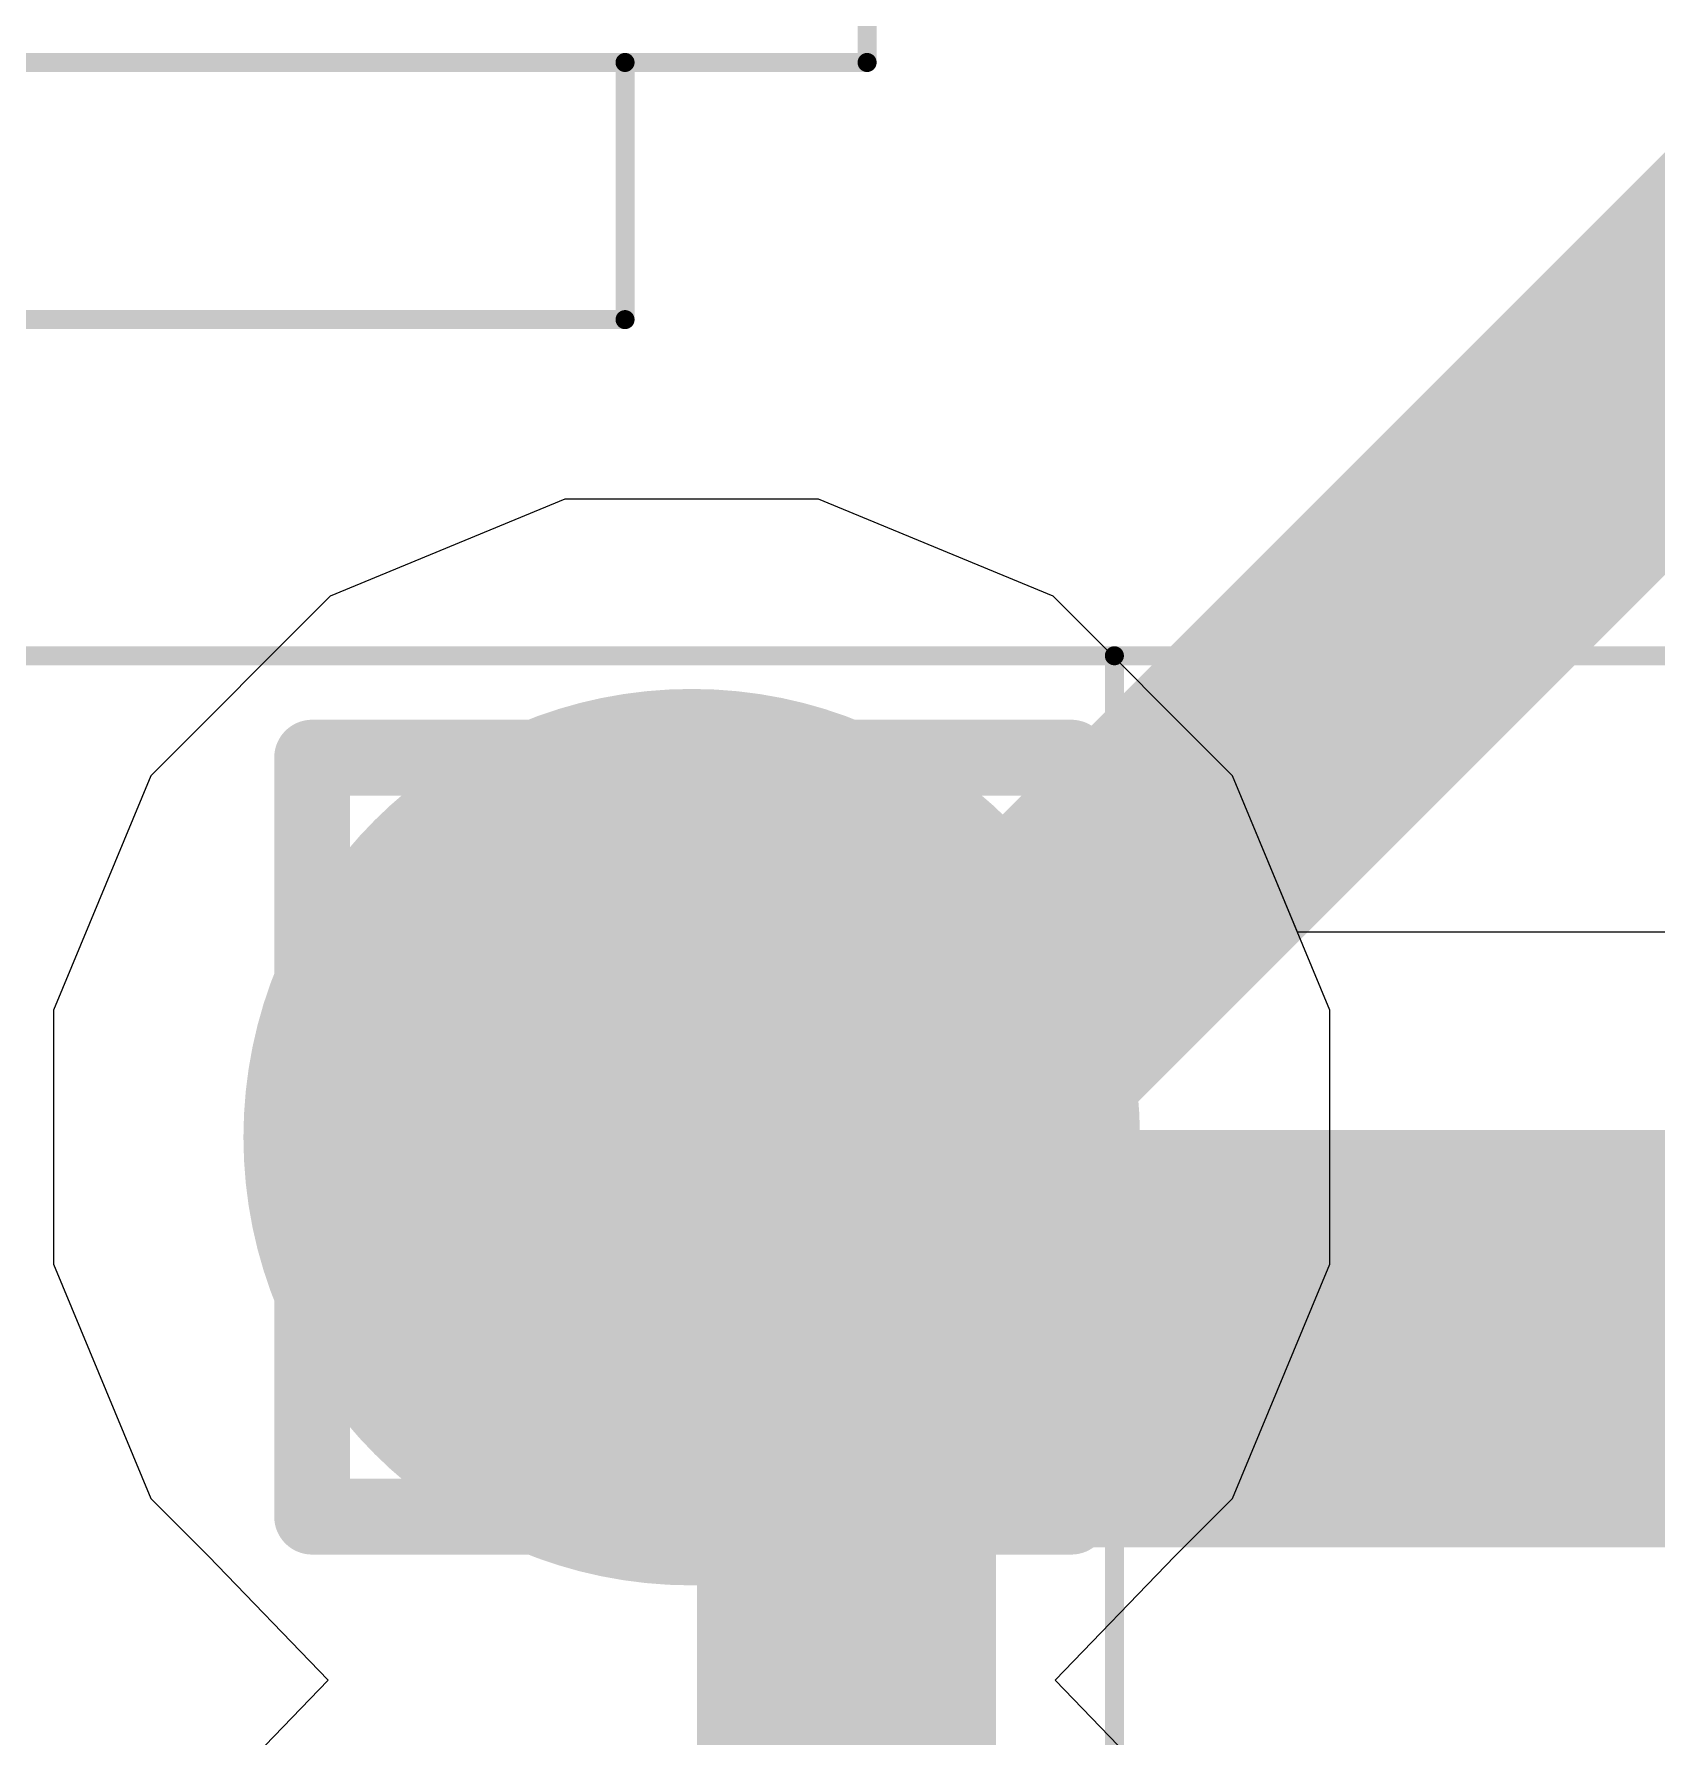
# Model space of a CAD drawing. Header units: inches. Extents: x -11 to 5433, y -4 to 5447.
# Drawn here: x 4.767 to 5.853, y 29.946 to 31.086 of the extents above; entities that cross this region are included whole.
import ezdxf

# ---------------------------------------------------------------- set-up
doc = ezdxf.new("R2010")
doc.units = ezdxf.units.IN
for name, color, linetype in [('Bottom Layer', 5, 'Continuous'), ('Drill Drawing', 1, 'Continuous'), ('Ground', 16, 'Continuous'), ('Mechanical 4', 56, 'Continuous'), ('Power', 76, 'Continuous'), ('Top Layer', 1, 'Continuous'), ('Top Overlay', 2, 'Continuous'), ('Via Holes', 16, 'Continuous')]:
    doc.layers.add(name, color=color, linetype=linetype)

# ---------------------------------------------------------------- blocks, each defined once
blk = doc.blocks.new('QTH_030_01_L_D_A_K_TR_157')
at = {"layer": 'Top Overlay'}
for points in [[(10, -0.7, 0.2, 0.2, 0), (10, -1.461, 0.2, 0.2, 0)], [(10, -1.461, 0.2, 0.2, 0), (8.476, -2.985, 0.2, 0.2, 0)]]:
    blk.add_lwpolyline(points, format="xyseb", dxfattribs=at)
blk.add_lwpolyline([(9.95, -1.461, 0.1, 0.1, 1), (10.05, -1.461, 0.1, 0.1, 1)], format="xyseb", close=True, dxfattribs=at)
blk.add_lwpolyline([(9.95, -1.461, 0.1, 0.1, 1), (10.05, -1.461, 0.1, 0.1, 1)], format="xyseb", close=True, dxfattribs=at)

msp = doc.modelspace()

# ---------------------------------------------------------------- hatches: boundary and pattern name
at = {"layer": 'Bottom Layer'}
h = msp.add_hatch(color=5, dxfattribs=at)
edge = h.paths.add_edge_path()
edge.add_arc((5.207, 30.3477), 0.3, 0, 360)
at = {"layer": 'Ground'}
h = msp.add_hatch(color=16, dxfattribs=at)
edge = h.paths.add_edge_path()
edge.add_arc((5.207, 30.3477), 0.3, 0, 360)
at = {"layer": 'Power'}
h = msp.add_hatch(color=76, dxfattribs=at)
edge = h.paths.add_edge_path()
edge.add_arc((5.207, 30.3477), 0.3, 0, 360)
at = {"layer": 'Top Layer'}
h = msp.add_hatch(color=1, dxfattribs=at)
edge = h.paths.add_edge_path()
edge.add_arc((5.207, 30.3477), 0.3, 0, 360)
at = {"layer": 'Via Holes'}
h = msp.add_hatch(color=7, dxfattribs=at)
edge = h.paths.add_edge_path()
edge.add_arc((5.207, 30.3477), 0.15, 0, 360)

# ---------------------------------------------------------------- linework, layer by layer
at = {"layer": 'Bottom Layer'}
for p, q in [((5.1221, 30.7747), (4.9651, 30.7097)), ((5.2919, 30.7747), (5.1221, 30.7747)), ((5.4489, 30.7097), (5.2919, 30.7747)), ((4.9651, 30.7097), (4.845, 30.5896)), ((5.569, 30.5896), (5.4489, 30.7097)), ((4.845, 30.5896), (4.78, 30.4327)), ((5.6124, 30.4848), (5.569, 30.5896)), ((9.1518, 30.4848), (5.6124, 30.4848)), ((4.78, 30.4327), (4.78, 30.2628)), ((4.78, 30.2628), (4.845, 30.1059)), ((4.845, 30.1059), (4.8837, 30.0672)), ((4.8837, 30.0672), (4.9637, 29.9842)), ((4.9637, 29.9842), (4.8837, 29.9013))]:
    msp.add_line(p, q, dxfattribs=at)
for points in [[(5.207, 30.3477, 0.2794, 0.2794, 0), (5.3419, 30.2128, 0.2794, 0.2794, 0)], [(5.3419, 30.2128, 0.2794, 0.2794, 0), (6.0607, 30.2128, 0.2794, 0.2794, 0)]]:
    msp.add_lwpolyline(points, format="xyseb", dxfattribs=at)
for points in [[(5.1372, 30.3477, 0.1397, 0.1397, 1), (5.2769, 30.3477, 0.1397, 0.1397, 1)], [(5.2721, 30.2128, 0.1397, 0.1397, 1), (5.4118, 30.2128, 0.1397, 0.1397, 1)], [(5.2721, 30.2128, 0.1397, 0.1397, 1), (5.4118, 30.2128, 0.1397, 0.1397, 1)]]:
    msp.add_lwpolyline(points, format="xyseb", close=True, dxfattribs=at)
at = {"layer": 'Drill Drawing'}
for points in [[(4.953, 30.6017, 0.0508, 0.0508, 0), (5.461, 30.6017, 0.0508, 0.0508, 0)], [(4.953, 30.0937, 0.0508, 0.0508, 0), (4.953, 30.6017, 0.0508, 0.0508, 0)], [(5.461, 30.0937, 0.0508, 0.0508, 0), (5.461, 30.6017, 0.0508, 0.0508, 0)], [(5.0546, 30.5001, 0.0508, 0.0508, 0), (5.3594, 30.5001, 0.0508, 0.0508, 0)], [(5.0546, 30.1953, 0.0508, 0.0508, 0), (5.0546, 30.5001, 0.0508, 0.0508, 0)], [(5.3594, 30.1953, 0.0508, 0.0508, 0), (5.3594, 30.5001, 0.0508, 0.0508, 0)], [(5.0546, 30.1953, 0.0508, 0.0508, 0), (5.3594, 30.1953, 0.0508, 0.0508, 0)], [(4.953, 30.0937, 0.0508, 0.0508, 0), (5.461, 30.0937, 0.0508, 0.0508, 0)]]:
    msp.add_lwpolyline(points, format="xyseb", dxfattribs=at)
for points in [[(4.9403, 30.6017, 0.0254, 0.0254, 1), (4.9657, 30.6017, 0.0254, 0.0254, 1)], [(4.9403, 30.6017, 0.0254, 0.0254, 1), (4.9657, 30.6017, 0.0254, 0.0254, 1)], [(5.4483, 30.6017, 0.0254, 0.0254, 1), (5.4737, 30.6017, 0.0254, 0.0254, 1)], [(5.4483, 30.6017, 0.0254, 0.0254, 1), (5.4737, 30.6017, 0.0254, 0.0254, 1)], [(5.0419, 30.5001, 0.0254, 0.0254, 1), (5.0673, 30.5001, 0.0254, 0.0254, 1)], [(5.0419, 30.5001, 0.0254, 0.0254, 1), (5.0673, 30.5001, 0.0254, 0.0254, 1)], [(5.3467, 30.5001, 0.0254, 0.0254, 1), (5.3721, 30.5001, 0.0254, 0.0254, 1)], [(5.3467, 30.5001, 0.0254, 0.0254, 1), (5.3721, 30.5001, 0.0254, 0.0254, 1)], [(5.0419, 30.1953, 0.0254, 0.0254, 1), (5.0673, 30.1953, 0.0254, 0.0254, 1)], [(5.0419, 30.1953, 0.0254, 0.0254, 1), (5.0673, 30.1953, 0.0254, 0.0254, 1)], [(5.3467, 30.1953, 0.0254, 0.0254, 1), (5.3721, 30.1953, 0.0254, 0.0254, 1)], [(5.3467, 30.1953, 0.0254, 0.0254, 1), (5.3721, 30.1953, 0.0254, 0.0254, 1)], [(4.9403, 30.0937, 0.0254, 0.0254, 1), (4.9657, 30.0937, 0.0254, 0.0254, 1)], [(4.9403, 30.0937, 0.0254, 0.0254, 1), (4.9657, 30.0937, 0.0254, 0.0254, 1)], [(5.4483, 30.0937, 0.0254, 0.0254, 1), (5.4737, 30.0937, 0.0254, 0.0254, 1)], [(5.4483, 30.0937, 0.0254, 0.0254, 1), (5.4737, 30.0937, 0.0254, 0.0254, 1)]]:
    msp.add_lwpolyline(points, format="xyseb", close=True, dxfattribs=at)
at = {"layer": 'Ground'}
for p, q in [((5.1221, 30.7747), (4.9651, 30.7097)), ((5.2919, 30.7747), (5.1221, 30.7747)), ((5.4489, 30.7097), (5.2919, 30.7747)), ((4.9651, 30.7097), (4.845, 30.5896)), ((5.569, 30.5896), (5.4489, 30.7097)), ((4.845, 30.5896), (4.78, 30.4327)), ((5.634, 30.4327), (5.569, 30.5896)), ((4.78, 30.4327), (4.78, 30.2628)), ((5.634, 30.2628), (5.634, 30.4327)), ((4.78, 30.2628), (4.845, 30.1059)), ((5.569, 30.1059), (5.634, 30.2628)), ((4.845, 30.1059), (4.8837, 30.0672)), ((5.5303, 30.0672), (5.569, 30.1059)), ((4.8837, 30.0672), (4.9637, 29.9842)), ((5.4503, 29.9842), (5.5303, 30.0672)), ((4.9637, 29.9842), (4.8837, 29.9013)), ((5.5303, 29.9013), (5.4503, 29.9842))]:
    msp.add_line(p, q, dxfattribs=at)
at = {"layer": 'Mechanical 4'}
for points in [[(5.3244, 31.067, 0.0127, 0.0127, 0), (5.3244, 31.2949, 0.0127, 0.0127, 0)], [(4.1244, 31.067, 0.0127, 0.0127, 0), (5.3244, 31.067, 0.0127, 0.0127, 0)], [(5.1624, 30.8949, 0.0127, 0.0127, 0), (5.1624, 31.067, 0.0127, 0.0127, 0)], [(4.3324, 30.8949, 0.0127, 0.0127, 0), (5.1624, 30.8949, 0.0127, 0.0127, 0)], [(4.5999, 30.6699, 0.0127, 0.0127, 0), (5.8812, 30.6699, 0.0127, 0.0127, 0)], [(5.4899, 28.0649, 0.0127, 0.0127, 0), (5.4899, 30.6699, 0.0127, 0.0127, 0)]]:
    msp.add_lwpolyline(points, format="xyseb", dxfattribs=at)
for points in [[(5.1592, 31.067, 0.00635, 0.00635, 1), (5.1656, 31.067, 0.00635, 0.00635, 1)], [(5.3212, 31.067, 0.00635, 0.00635, 1), (5.3276, 31.067, 0.00635, 0.00635, 1)], [(5.3212, 31.067, 0.00635, 0.00635, 1), (5.3276, 31.067, 0.00635, 0.00635, 1)], [(5.1592, 30.8949, 0.00635, 0.00635, 1), (5.1656, 30.8949, 0.00635, 0.00635, 1)], [(5.1592, 30.8949, 0.00635, 0.00635, 1), (5.1656, 30.8949, 0.00635, 0.00635, 1)], [(5.4867, 30.6699, 0.00635, 0.00635, 1), (5.4931, 30.6699, 0.00635, 0.00635, 1)]]:
    msp.add_lwpolyline(points, format="xyseb", close=True, dxfattribs=at)
at = {"layer": 'Power'}
for p, q in [((5.1221, 30.7747), (4.9651, 30.7097)), ((5.2919, 30.7747), (5.1221, 30.7747)), ((5.4489, 30.7097), (5.2919, 30.7747)), ((4.9651, 30.7097), (4.845, 30.5896)), ((5.569, 30.5896), (5.4489, 30.7097)), ((4.845, 30.5896), (4.78, 30.4327)), ((5.634, 30.4327), (5.569, 30.5896)), ((4.78, 30.4327), (4.78, 30.2628)), ((5.634, 30.2628), (5.634, 30.4327)), ((4.78, 30.2628), (4.845, 30.1059)), ((5.569, 30.1059), (5.634, 30.2628)), ((4.845, 30.1059), (4.8837, 30.0672)), ((5.5303, 30.0672), (5.569, 30.1059)), ((4.8837, 30.0672), (4.9637, 29.9842)), ((5.4503, 29.9842), (5.5303, 30.0672)), ((4.9637, 29.9842), (4.8837, 29.9013)), ((5.5303, 29.9013), (5.4503, 29.9842))]:
    msp.add_line(p, q, dxfattribs=at)
at = {"layer": 'Top Layer'}
for p, q in [((5.1221, 30.7747), (4.9651, 30.7097)), ((5.2919, 30.7747), (5.1221, 30.7747)), ((5.4489, 30.7097), (5.2919, 30.7747)), ((4.9651, 30.7097), (4.845, 30.5896)), ((5.569, 30.5896), (5.4489, 30.7097)), ((4.845, 30.5896), (4.78, 30.4327)), ((5.6124, 30.4848), (5.569, 30.5896)), ((9.1518, 30.4848), (5.6124, 30.4848)), ((4.78, 30.4327), (4.78, 30.2628)), ((4.78, 30.2628), (4.845, 30.1059)), ((4.845, 30.1059), (4.8837, 30.0672)), ((4.8837, 30.0672), (4.9637, 29.9842)), ((4.9637, 29.9842), (4.8837, 29.9013))]:
    msp.add_line(p, q, dxfattribs=at)
for points in [[(5.207, 30.3477, 0.2794, 0.2794, 0), (5.3419, 30.2128, 0.2794, 0.2794, 0)], [(5.3419, 30.2128, 0.2794, 0.2794, 0), (13.8806, 30.2128, 0.2794, 0.2794, 0)]]:
    msp.add_lwpolyline(points, format="xyseb", dxfattribs=at)
for points in [[(5.1372, 30.3477, 0.1397, 0.1397, 1), (5.2769, 30.3477, 0.1397, 0.1397, 1)], [(5.2721, 30.2128, 0.1397, 0.1397, 1), (5.4118, 30.2128, 0.1397, 0.1397, 1)], [(5.2721, 30.2128, 0.1397, 0.1397, 1), (5.4118, 30.2128, 0.1397, 0.1397, 1)]]:
    msp.add_lwpolyline(points, format="xyseb", close=True, dxfattribs=at)

# ---------------------------------------------------------------- block references
at = {"rotation": 180}
msp.add_blockref('QTH_030_01_L_D_A_K_TR_157', (15.3106, 28.8567), dxfattribs=at)

doc.saveas('drawing.dxf')
